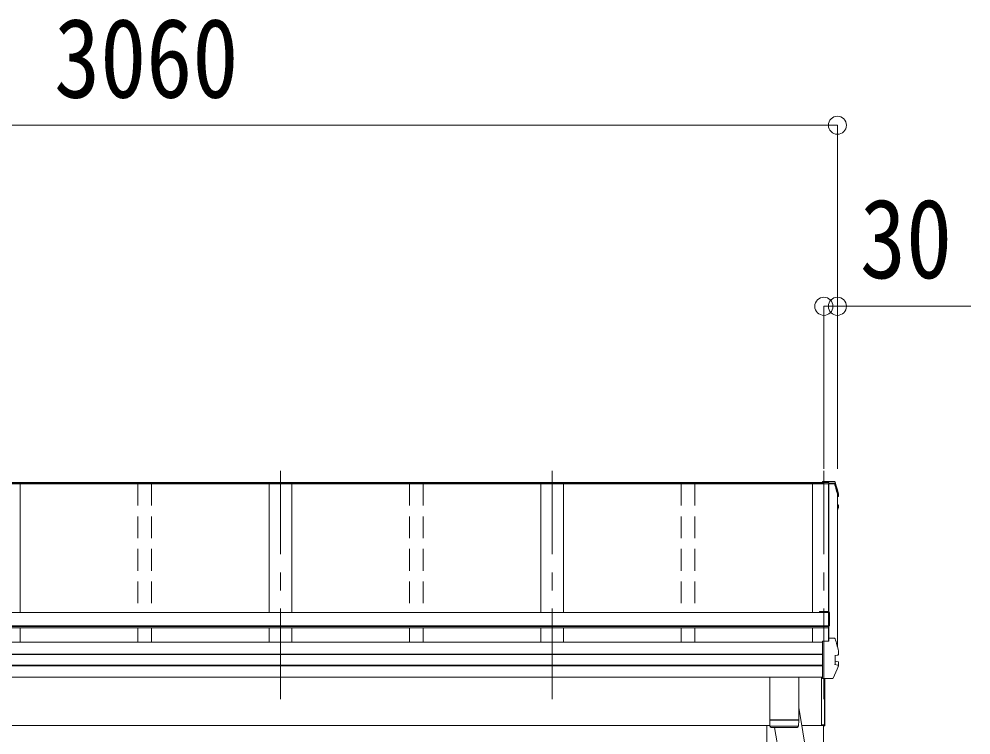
# Model space of a CAD drawing. Units: millimetres at full size, sheet at 1:40. Extents: x -11243 to 11243, y -7760 to 7760.
# Drawn here: x -4858 to -2755, y -1788 to -207 of the extents above; entities that cross this region are included whole.
import ezdxf
from ezdxf.enums import TextEntityAlignment as Align

# ---------------------------------------------------------------- set-up
doc = ezdxf.new("R2010")
doc.units = ezdxf.units.MM
doc.header["$LTSCALE"] = 40
doc.header["$PDMODE"] = 32
doc.header["$PDSIZE"] = 40
doc.linetypes.add('CHAIN1', pattern=[8, 5, -1, 1, -1])
doc.linetypes.add('DASHED1', pattern=[1.8, 1.2, -0.6])
doc.layers.add('0-3_ELV2', color=7, linetype='Continuous', lineweight=9)
doc.layers.add('0-6_OTH_LINE', color=6, linetype='Continuous', lineweight=9)
doc.styles.add('ＭＳ ゴシック', font='')
doc.styles.get('ＭＳ ゴシック').set_extended_font_data('MS Gothic')

msp = doc.modelspace()

# ---------------------------------------------------------------- linework, layer by layer
at = {"layer": '0-3_ELV2', "color": 6}
for p, q in [((-3050.06, -441.38), (-3050.06, -1200.38)), ((-3080.06, -841.38), (-3080.06, -1200.38)), ((-3050.06, -841.38), (-3050.06, -1200.38)), ((-2755.19, -841.38), (-3050.06, -841.38))]:
    msp.add_line(p, q, dxfattribs=at)
at = {"layer": '0-3_ELV2', "color": 5, "linetype": 'CHAIN1'}
for p, q in [((-4280.06, -1709.22), (-4280.06, -1205.04)), ((-3680.06, -1709.22), (-3680.06, -1205.04)), ((-3080.06, -1709.22), (-3080.06, -1205.04))]:
    msp.add_line(p, q, dxfattribs=at)
at = {"layer": '0-3_ELV2', "color": 4}
for p, q in [((-3080.06, -1232.66), (-6080.06, -1232.66)), ((-3080.06, -1233.56), (-6080.06, -1233.56)), ((-3083.06, -1230.38), (-6077.06, -1230.38)), ((-4855.01, -1233.48), (-4855.01, -1517.74)), ((-4305.06, -1233.48), (-4305.06, -1517.74)), ((-4255.06, -1233.48), (-4255.06, -1517.74)), ((-3705.06, -1233.48), (-3705.06, -1517.74)), ((-3655.06, -1233.48), (-3655.06, -1517.74)), ((-3105.06, -1233.48), (-3105.06, -1517.74)), ((-3105.06, -1233.57), (-3056.62, -1233.57)), ((-3058.06, -1228.31), (-3083.06, -1228.31)), ((-3083.06, -1232.66), (-3083.06, -1228.31)), ((-3083.06, -1230.83), (-3068.86, -1230.83)), ((-3080.06, -1233.33), (-3069.24, -1233.33)), ((-3069.76, -1233.57), (-3069.76, -1580.85)), ((-3068.86, -1230.83), (-3069.24, -1233.33)), ((-3069.16, -1233.57), (-3069.16, -1576.9)), ((-3068.86, -1231.92), (-3069.09, -1233.42)), ((-3069.09, -1233.42), (-3069.09, -1233.07)), ((-3069.09, -1233.42), (-3056.67, -1233.42)), ((-3068.86, -1231.92), (-3068.86, -1230.83)), ((-3056.82, -1231.92), (-3068.86, -1231.92)), ((-3058.06, -1228.31), (-3058.06, -1228.3)), ((-3058.06, -1228.31), (-3058.06, -1228.31)), ((-3050.06, -1256.93), (-3050.06, -1593.71)), ((-3050.06, -1259.88), (-3049.38, -1259.75)), ((-3050.06, -1260.23), (-3049.29, -1260.08)), ((-3047.75, -1260.24), (-3047.75, -1256.19)), ((-3048.8, -1261.51), (-3050.06, -1261.75)), ((-3050.06, -1279.64), (-3049.23, -1279.74)), ((-3049.23, -1279.74), (-3049.23, -1279.74)), ((-3047.65, -1285.27), (-3047.65, -1281.21)), ((-3050.06, -1283.73), (-3048.7, -1283.99)), ((-3050.06, -1285.25), (-3049.22, -1285.42)), ((-3069.96, -1517.87), (-6090.16, -1517.87)), ((-3089.96, -1515.72), (-3069.96, -1515.72)), ((-3089.96, -1515.72), (-3089.96, -1517.88)), ((-3089.96, -1517.25), (-3069.96, -1517.25)), ((-3069.96, -1551.76), (-3069.96, -1517.25)), ((-3067.96, -1517.72), (-3067.96, -1547.18)), ((-3069.96, -1546.91), (-6090.16, -1546.91)), ((-3069.96, -1548.65), (-6090.16, -1548.65)), ((-3069.96, -1551.76), (-6090.16, -1551.76)), ((-4855.01, -1551.76), (-4855.01, -1583.39)), ((-4305.06, -1551.76), (-4305.06, -1583.39)), ((-4255.06, -1551.76), (-4255.06, -1583.39)), ((-3705.06, -1551.76), (-3705.06, -1583.39)), ((-3655.06, -1551.76), (-3655.06, -1583.39)), ((-3105.06, -1551.76), (-3105.06, -1583.24)), ((-3069.96, -1547.18), (-3067.96, -1547.18)), ((-3069.82, -1581.21), (-3069.09, -1576.43)), ((-3069.09, -1576.08), (-3068.86, -1574.58)), ((-3069.09, -1576.08), (-3069.09, -1576.43)), ((-3056.82, -1574.58), (-3068.86, -1574.58)), ((-3083.06, -1583.39), (-6077.06, -1583.39)), ((-3083.06, -1581.52), (-3083.06, -1581.21)), ((-3083.06, -1582.83), (-3083.06, -1581.52)), ((-3083.06, -1662.76), (-3083.06, -1582.83)), ((-3069.8, -1581.21), (-3069.24, -1577.53)), ((-3069.24, -1581.21), (-3069.24, -1577.53)), ((-3083.06, -1609.91), (-6077.06, -1609.91)), ((-3083.06, -1610.8), (-6077.06, -1610.8)), ((-3055.63, -1612.53), (-3049.38, -1611.75)), ((-3055.63, -1612.53), (-3055.63, -1612.53)), ((-3055.06, -1612.66), (-3055.06, -1631.87)), ((-3049.37, -1611.75), (-3049.38, -1611.75)), ((-3047.75, -1610.28), (-3047.75, -1602.9)), ((-3083.06, -1634.02), (-6077.06, -1634.02)), ((-3083.06, -1635.95), (-6077.06, -1635.95)), ((-3049.23, -1634.04), (-3055.63, -1632.34)), ((-3055.63, -1632.34), (-3055.63, -1632.34)), ((-3048.7, -1626.65), (-3054.66, -1625.5)), ((-3049.23, -1634.04), (-3049.23, -1634.04)), ((-3047.65, -1635.32), (-3047.65, -1627.93)), ((-3083.06, -1660.98), (-6077.06, -1660.98)), ((-3085.06, -1660.98), (-3085.06, -1765.82)), ((-3083.06, -1663.63), (-3083.06, -1662.76)), ((-3083.06, -1663.63), (-3062.42, -1663.63)), ((-3078.56, -1768.22), (-3078.56, -1663.63)), ((-3078.06, -1767.82), (-3078.06, -1663.63)), ((-3080.06, -1765.82), (-3085.06, -1765.82)), ((-3080.06, -1768.32), (-3080.06, -1765.82)), ((-3199.36, -1767.22), (-6080.06, -1767.22)), ((-3206.06, -4767.22), (-3206.06, -1767.22)), ((-3080.06, -1767.22), (-3128.83, -1767.22)), ((-3081.06, -1767.22), (-3081.06, -4767.22)), ((-3078.56, -1768.22), (-3078.56, -1768.22)), ((-3078.56, -1768.22), (-3078.56, -1768.28))]:
    msp.add_line(p, q, dxfattribs=at)
at = {"layer": '0-3_ELV2', "color": 4, "linetype": 'DASHED1'}
for p, q in [((-4595.06, -1233.48), (-4595.06, -1517.87)), ((-4565.06, -1233.48), (-4565.06, -1517.87)), ((-3995.06, -1233.48), (-3995.06, -1517.87)), ((-3965.06, -1233.48), (-3965.06, -1517.87)), ((-3395.06, -1233.48), (-3395.06, -1517.87)), ((-3365.06, -1233.48), (-3365.06, -1517.87)), ((-4595.06, -1551.76), (-4595.06, -1583.39)), ((-4565.06, -1551.76), (-4565.06, -1583.39)), ((-3995.06, -1551.76), (-3995.06, -1583.39)), ((-3965.06, -1551.76), (-3965.06, -1583.39)), ((-3395.06, -1551.76), (-3395.06, -1583.39)), ((-3365.06, -1551.76), (-3365.06, -1583.39))]:
    msp.add_line(p, q, dxfattribs=at)
at = {"layer": '0-3_ELV2'}
for p, q in [((-3199.56, -1754.52), (-3199.56, -1660.98)), ((-3135.56, -1660.98), (-3135.56, -1754.52)), ((-3135.56, -1727.34), (-3115.13, -1848.38)), ((-3199.56, -1754.52), (-3135.56, -1754.52)), ((-3199.56, -1755.52), (-3135.56, -1755.52)), ((-3199.33, -1768.58), (-3199.56, -1755.52)), ((-3195.06, -1754.52), (-3195.04, -1755.52)), ((-3140.06, -1754.52), (-3140.08, -1755.52)), ((-3135.56, -1755.52), (-3135.79, -1768.58)), ((-3135.79, -1768.52), (-3199.34, -1768.52)), ((-3196.34, -1771.52), (-3138.79, -1771.52)), ((-3174.21, -1856.99), (-3189.28, -1771.52))]:
    msp.add_line(p, q, dxfattribs=at)
at = {"layer": '0-3_ELV2', "color": 4}
for points in [[(-3083.06, -1232.33), (-3080.06, -1232.33), (-3080.06, -1233.33)], [(-3055.2, -1229.58), (-3055.32, -1229.28), (-3055.49, -1229.02), (-3055.71, -1228.79), (-3055.97, -1228.61), (-3056.24, -1228.48), (-3056.51, -1228.4), (-3056.75, -1228.36), (-3056.98, -1228.34), (-3057.23, -1228.32), (-3057.52, -1228.31), (-3057.82, -1228.3), (-3058.14, -1228.3)], [(-3047.79, -1255.87), (-3050.11, -1247.02), (-3052.57, -1238.25), (-3055.19, -1229.59)], [(-3047.79, -1255.88), (-3047.75, -1256.14), (-3047.75, -1256.19)], [(-3050.06, -1291.47), (-3049.14, -1289.23), (-3047.74, -1285.75)], [(-3083.06, -1581.21), (-3068.86, -1581.21), (-3068.86, -1574.58)], [(-3055.63, -1612.53), (-3055.71, -1612.55), (-3055.79, -1612.6), (-3055.85, -1612.68), (-3055.9, -1612.78), (-3055.93, -1612.89), (-3055.94, -1613)], [(-3055.06, -1612.66), (-3055.05, -1612.54), (-3055.01, -1612.45)], [(-3049.37, -1611.75), (-3049.15, -1611.68), (-3048.94, -1611.54), (-3048.77, -1611.32), (-3048.65, -1611.04), (-3048.58, -1610.73), (-3048.57, -1610.4), (-3048.62, -1610.08)], [(-3049.29, -1611.74), (-3049.01, -1611.66), (-3048.77, -1611.59), (-3048.54, -1611.49), (-3048.26, -1611.32), (-3048, -1611.05), (-3047.82, -1610.7), (-3047.76, -1610.32)], [(-3047.79, -1602.59), (-3047.75, -1602.85), (-3047.75, -1602.9)], [(-3047.75, -1610.32), (-3047.75, -1610.23), (-3047.79, -1609.97)], [(-3047.74, -1635.8), (-3050.59, -1642.62), (-3053.54, -1649.35), (-3056.58, -1656), (-3059.7, -1662.56)], [(-3055.63, -1632.34), (-3055.71, -1632.31), (-3055.79, -1632.25), (-3055.85, -1632.16), (-3055.9, -1632.06), (-3055.93, -1631.94), (-3055.94, -1631.82)], [(-3048.55, -1636.02), (-3048.45, -1635.69), (-3048.43, -1635.33), (-3048.47, -1634.97), (-3048.59, -1634.64), (-3048.76, -1634.36), (-3048.98, -1634.16), (-3049.23, -1634.04)], [(-3047.76, -1635.82), (-3047.68, -1635.66), (-3047.64, -1635.48), (-3047.65, -1635.31)], [(-3062.39, -1663.62), (-3062.02, -1663.62), (-3061.66, -1663.61), (-3061.35, -1663.59), (-3061.07, -1663.56), (-3060.77, -1663.49), (-3060.43, -1663.34), (-3060.13, -1663.13), (-3059.86, -1662.85), (-3059.69, -1662.51)], [(-3078.56, -1768.32), (-3078.56, -1768.32), (-3080.06, -1768.32)], [(-3078.56, -1768.28), (-3078.56, -1768.32), (-3078.56, -1768.32)]]:
    msp.add_lwpolyline(points, dxfattribs=at)
for centre, radius, start, end in [((-3056.82, -1233.62), 1.7, 17.09071, 90.04324), ((-3533.08, -1379.58), 498.32, 13.87531, 17.05651), ((-3533.07, -1379.58), 499.82, 13.85121, 17.03953), ((-3049.05, -1260.23), 1.3, 280.89642, 13.7954), ((-3048.94, -1281.21), 1.3, 0.0377, 79.0995), ((-3512.39, -1100.35), 498.64, 337.99835, 338.21754), ((-3512.39, -1100.7), 498.64, 337.99835, 338.25759), ((-3048.94, -1285.27), 1.3, 338.33785, 79.1132), ((-3069.96, -1517.72), 2, 0, 90), ((-3056.82, -1576.28), 1.7, 17.09071, 90.04324), ((-3533.07, -1722.24), 499.82, 13.85121, 17.03953), ((-3054.56, -1625.01), 0.499, 180.05239, 259.08482), ((-3048.94, -1627.93), 1.3, 0.0377, 79.0995), ((-3090.71, -1753.15), 12.15, 359.0404, 0.9596), ((-3078.56, -1767.82), 0.5, 270.5, 0)]:
    msp.add_arc(centre, radius, start, end, dxfattribs=at)
at = {"layer": '0-3_ELV2'}
for centre, start, end in [((-3196.34, -1768.52), 181, 270), ((-3138.79, -1768.52), 269.95168, 359)]:
    msp.add_arc(centre, 3, start, end, dxfattribs=at)
at = {"layer": '0-3_ELV2', "color": 6}
for p in [(-3050.06, -441.38), (-3080.06, -841.38), (-3050.06, -841.38)]:
    msp.add_point(p, dxfattribs=at)
at = {"layer": '0-6_OTH_LINE'}
for p, q in [((-6110.06, -441.38), (-3050.06, -441.38)), ((-3050.06, -841.38), (-3080.06, -841.38))]:
    msp.add_line(p, q, dxfattribs=at)

# ---------------------------------------------------------------- texts
at = {"layer": '0-3_ELV2', "style": 'ＭＳ ゴシック', "width": 0.85}
for s, p in [('3060', (-4780.06, -433.38)), ('30', (-3000.37, -832.17))]:
    msp.add_text(s, height=176, dxfattribs=at).set_placement(p, align=Align.BOTTOM_LEFT)

doc.saveas('drawing.dxf')
